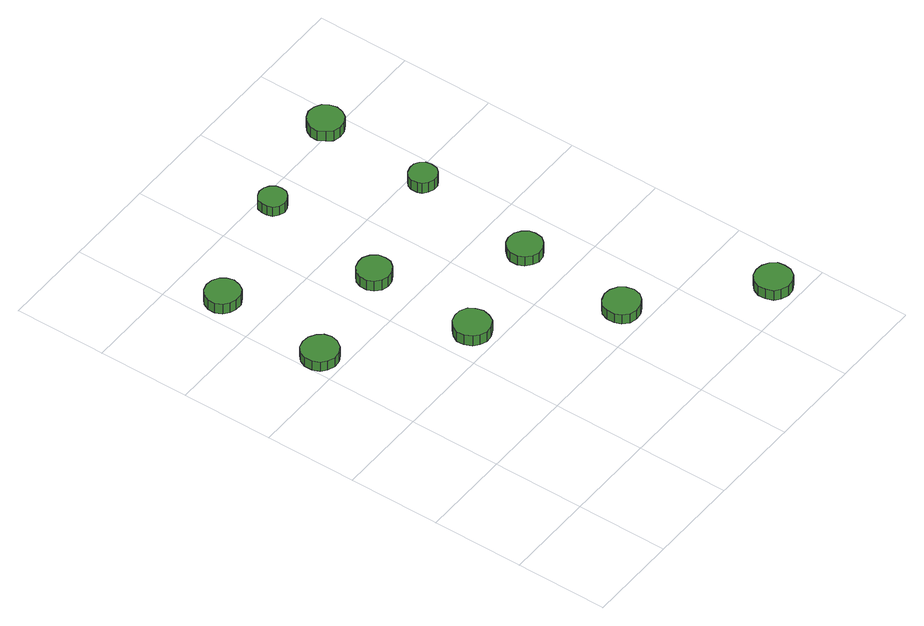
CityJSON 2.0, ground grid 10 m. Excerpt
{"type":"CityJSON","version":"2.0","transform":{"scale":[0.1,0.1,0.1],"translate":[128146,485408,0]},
"CityObjects":{
"tree1":{"type":"SolitaryVegetationObject","attributes":{"function":"something"},"geometry":[{"type":"MultiSurface","lod":"1","boundaries":[[[0,1,2,3,4,5,6,7,8,9,10,11,12,13,14]],[[15,16,17,18,19,20,21,22,23,24,25,26,27,28,29]],[[0,29,28,1]],[[1,28,27,2]],[[2,27,26,3]],[[3,26,25,4]],[[4,25,24,5]],[[5,24,23,6]],[[6,23,22,7]],[[7,22,21,8]],[[8,21,20,9]],[[9,20,19,10]],[[10,19,18,11]],[[11,18,17,12]],[[12,17,16,13]],[[13,16,15,14]],[[14,15,29,0]]]}]},
"tree2":{"type":"SolitaryVegetationObject","attributes":{"function":"something"},"geometry":[{"type":"MultiSurface","lod":"1","boundaries":[[[30,31,32,33,34,35,36,37,38,39,40,41,42,43,44]],[[45,46,47,48,49,50,51,52,53,54,55,56,57,58,59]],[[30,59,58,31]],[[31,58,57,32]],[[32,57,56,33]],[[33,56,55,34]],[[34,55,54,35]],[[35,54,53,36]],[[36,53,52,37]],[[37,52,51,38]],[[38,51,50,39]],[[39,50,49,40]],[[40,49,48,41]],[[41,48,47,42]],[[42,47,46,43]],[[43,46,45,44]],[[44,45,59,30]]]}]},
"tree3":{"type":"SolitaryVegetationObject","attributes":{"function":"something"},"geometry":[{"type":"MultiSurface","lod":"1","boundaries":[[[60,61,62,63,64,65,66,67,68,69,70,71,72,73,74]],[[75,76,77,78,79,80,81,82,83,84,85,86,87,88,89]],[[60,89,88,61]],[[61,88,87,62]],[[62,87,86,63]],[[63,86,85,64]],[[64,85,84,65]],[[65,84,83,66]],[[66,83,82,67]],[[67,82,81,68]],[[68,81,80,69]],[[69,80,79,70]],[[70,79,78,71]],[[71,78,77,72]],[[72,77,76,73]],[[73,76,75,74]],[[74,75,89,60]]]}]},
"tree4":{"type":"SolitaryVegetationObject","attributes":{"function":"something"},"geometry":[{"type":"MultiSurface","lod":"1","boundaries":[[[90,91,92,93,94,95,96,97,98,99,100,101,102,103,104]],[[105,106,107,108,109,110,111,112,113,114,115,116,117,118,119]],[[90,119,118,91]],[[91,118,117,92]],[[92,117,116,93]],[[93,116,115,94]],[[94,115,114,95]],[[95,114,113,96]],[[96,113,112,97]],[[97,112,111,98]],[[98,111,110,99]],[[99,110,109,100]],[[100,109,108,101]],[[101,108,107,102]],[[102,107,106,103]],[[103,106,105,104]],[[104,105,119,90]]]}]},
"tree5":{"type":"SolitaryVegetationObject","attributes":{"function":"something"},"geometry":[{"type":"MultiSurface","lod":"1","boundaries":[[[120,121,122,123,124,125,126,127,128,129,130,131,132,133,134]],[[135,136,137,138,139,140,141,142,143,144,145,146,147,148,149]],[[120,149,148,121]],[[121,148,147,122]],[[122,147,146,123]],[[123,146,145,124]],[[124,145,144,125]],[[125,144,143,126]],[[126,143,142,127]],[[127,142,141,128]],[[128,141,140,129]],[[129,140,139,130]],[[130,139,138,131]],[[131,138,137,132]],[[132,137,136,133]],[[133,136,135,134]],[[134,135,149,120]]]}]},
"tree6":{"type":"SolitaryVegetationObject","attributes":{"function":"something"},"geometry":[{"type":"MultiSurface","lod":"1","boundaries":[[[150,151,152,153,154,155,156,157,158,159,160,161,162,163,164]],[[165,166,167,168,169,170,171,172,173,174,175,176,177,178,179]],[[150,179,178,151]],[[151,178,177,152]],[[152,177,176,153]],[[153,176,175,154]],[[154,175,174,155]],[[155,174,173,156]],[[156,173,172,157]],[[157,172,171,158]],[[158,171,170,159]],[[159,170,169,160]],[[160,169,168,161]],[[161,168,167,162]],[[162,167,166,163]],[[163,166,165,164]],[[164,165,179,150]]]}]},
"tree7":{"type":"SolitaryVegetationObject","attributes":{"function":"something"},"geometry":[{"type":"MultiSurface","lod":"1","boundaries":[[[180,181,182,183,184,185,186,187,188,189,190,191,192,193,194]],[[195,196,197,198,199,200,201,202,203,204,205,206,207,208,209]],[[180,209,208,181]],[[181,208,207,182]],[[182,207,206,183]],[[183,206,205,184]],[[184,205,204,185]],[[185,204,203,186]],[[186,203,202,187]],[[187,202,201,188]],[[188,201,200,189]],[[189,200,199,190]],[[190,199,198,191]],[[191,198,197,192]],[[192,197,196,193]],[[193,196,195,194]],[[194,195,209,180]]]}]},
"tree8":{"type":"SolitaryVegetationObject","attributes":{"function":"something"},"geometry":[{"type":"MultiSurface","lod":"1","boundaries":[[[210,211,212,213,214,215,216,217,218,219,220,221,222,223,224]],[[225,226,227,228,229,230,231,232,233,234,235,236,237,238,239]],[[210,239,238,211]],[[211,238,237,212]],[[212,237,236,213]],[[213,236,235,214]],[[214,235,234,215]],[[215,234,233,216]],[[216,233,232,217]],[[217,232,231,218]],[[218,231,230,219]],[[219,230,229,220]],[[220,229,228,221]],[[221,228,227,222]],[[222,227,226,223]],[[223,226,225,224]],[[224,225,239,210]]]}]},
"tree9":{"type":"SolitaryVegetationObject","attributes":{"function":"something"},"geometry":[{"type":"MultiSurface","lod":"1","boundaries":[[[240,241,242,243,244,245,246,247,248,249,250,251,252,253,254]],[[255,256,257,258,259,260,261,262,263,264,265,266,267,268,269]],[[240,269,268,241]],[[241,268,267,242]],[[242,267,266,243]],[[243,266,265,244]],[[244,265,264,245]],[[245,264,263,246]],[[246,263,262,247]],[[247,262,261,248]],[[248,261,260,249]],[[249,260,259,250]],[[250,259,258,251]],[[251,258,257,252]],[[252,257,256,253]],[[253,256,255,254]],[[254,255,269,240]]]}]},
"tree10":{"type":"SolitaryVegetationObject","attributes":{"function":"something"},"geometry":[{"type":"MultiSurface","lod":"1","boundaries":[[[270,271,272,273,274,275,276,277,278,279,280,281,282,283,284]],[[285,286,287,288,289,290,291,292,293,294,295,296,297,298,299]],[[270,299,298,271]],[[271,298,297,272]],[[272,297,296,273]],[[273,296,295,274]],[[274,295,294,275]],[[275,294,293,276]],[[276,293,292,277]],[[277,292,291,278]],[[278,291,290,279]],[[279,290,289,280]],[[280,289,288,281]],[[281,288,287,282]],[[282,287,286,283]],[[283,286,285,284]],[[284,285,299,270]]]}]}
},
"vertices":[
[40,326,22],[38,334,22],[33,340,22],[26,344,22],[18,345,22],[10,343,22],[4,337,22],[1,330,22],[1,322,22],[4,314,22],[10,309,22],[18,306,22],[26,307,22],[33,311,22],[38,318,22],[38,318,10],[33,311,10],[26,307,10],[18,306,10],[10,309,10],[4,314,10],[1,322,10],[1,330,10],[4,337,10],[10,343,10],[18,345,10],[26,344,10],[33,340,10],[38,334,10],[40,326,10],
[45,447,25],[43,454,25],[39,460,25],[32,464,25],[24,465,25],[17,463,25],[11,458,25],[8,451,25],[8,443,25],[11,436,25],[17,431,25],[24,429,25],[32,429,25],[39,433,25],[43,439,25],[43,439,12],[39,433,12],[32,429,12],[24,429,12],[17,431,12],[11,436,12],[8,443,12],[8,451,12],[11,458,12],[17,463,12],[24,465,12],[32,464,12],[39,460,12],[43,454,12],[45,447,12],
[153,226,25],[151,234,25],[147,241,25],[139,245,25],[131,245,25],[124,243,25],[118,237,25],[114,230,25],[114,222,25],[118,214,25],[124,209,25],[131,206,25],[139,207,25],[147,211,25],[151,218,25],[151,218,12],[147,211,12],[139,207,12],[131,206,12],[124,209,12],[118,214,12],[114,222,12],[114,230,12],[118,237,12],[124,243,12],[131,245,12],[139,245,12],[147,241,12],[151,234,12],[153,226,12],
[157,347,24],[156,355,24],[151,361,24],[144,365,24],[137,365,24],[130,363,24],[124,358,24],[121,351,24],[121,343,24],[124,336,24],[130,331,24],[137,329,24],[144,330,24],[151,334,24],[156,340,24],[156,340,11],[151,334,11],[144,330,11],[137,329,11],[130,331,11],[124,336,11],[121,343,11],[121,351,11],[124,358,11],[130,363,11],[137,365,11],[144,365,11],[151,361,11],[156,355,11],[157,347,11],
[265,127,22],[263,135,22],[258,142,22],[251,146,22],[243,147,22],[235,144,22],[229,139,22],[226,132,22],[226,123,22],[229,116,22],[235,110,22],[243,108,22],[251,109,22],[258,113,22],[263,119,22],[263,119,10],[258,113,10],[251,109,10],[243,108,10],[235,110,10],[229,116,10],[226,123,10],[226,132,10],[229,139,10],[235,144,10],[243,147,10],[251,146,10],[258,142,10],[263,135,10],[265,127,10],
[176,485,24],[175,491,24],[171,496,24],[166,499,24],[160,500,24],[154,498,24],[149,494,24],[147,488,24],[147,482,24],[149,476,24],[154,472,24],[160,470,24],[166,471,24],[171,474,24],[175,479,24],[175,479,12],[171,474,12],[166,471,12],[160,470,12],[154,472,12],[149,476,12],[147,482,12],[147,488,12],[149,494,12],[154,498,12],[160,500,12],[166,499,12],[171,496,12],[175,491,12],[176,485,12],
[270,249,24],[269,256,24],[264,262,24],[258,266,24],[250,267,24],[243,265,24],[237,259,24],[234,253,24],[234,245,24],[237,238,24],[243,233,24],[250,230,24],[258,231,24],[264,235,24],[269,241,24],[269,241,12],[264,235,12],[258,231,12],[250,230,12],[243,233,12],[237,238,12],[234,245,12],[234,253,12],[237,259,12],[243,265,12],[250,267,12],[258,266,12],[264,262,12],[269,256,12],[270,249,12],
[377,28,23],[376,36,23],[371,42,23],[364,46,23],[356,47,23],[348,45,23],[342,39,23],[339,32,23],[339,24,23],[342,16,23],[348,11,23],[356,8,23],[364,9,23],[371,13,23],[376,20,23],[376,20,10],[371,13,10],[364,9,10],[356,8,10],[348,11,10],[342,16,10],[339,24,10],[339,32,10],[342,39,10],[348,45,10],[356,47,10],[364,46,10],[371,42,10],[376,36,10],[377,28,10],
[288,387,24],[287,393,24],[283,398,24],[278,401,24],[272,401,24],[266,399,24],[261,395,24],[259,390,24],[259,383,24],[261,378,24],[266,374,24],[272,372,24],[278,372,24],[283,375,24],[287,380,24],[287,380,11],[283,375,11],[278,372,11],[272,372,11],[266,374,11],[261,378,11],[259,383,11],[259,390,11],[261,395,11],[266,399,11],[272,401,11],[278,401,11],[283,398,11],[287,393,11],[288,387,11],
[299,508,23],[297,516,23],[293,522,23],[286,526,23],[278,527,23],[270,524,23],[265,519,23],[261,512,23],[261,504,23],[265,497,23],[270,491,23],[278,489,23],[286,490,23],[293,494,23],[297,500,23],[297,500,10],[293,494,10],[286,490,10],[278,489,10],[270,491,10],[265,497,10],[261,504,10],[261,512,10],[265,519,10],[270,524,10],[278,527,10],[286,526,10],[293,522,10],[297,516,10],[299,508,10]
]}
